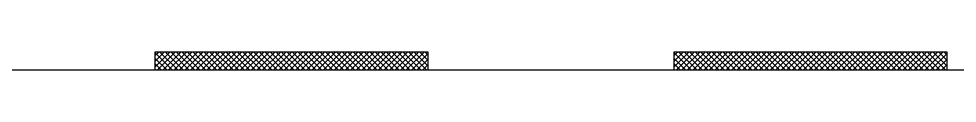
# Model space of a CAD drawing. Header units: millimetres. Extents: x -29311 to -3405, y 28913 to 42880.
# Drawn here: x -7470 to -6708, y 36101 to 36116 of the extents above; entities that cross this region are included whole.
import ezdxf

# ---------------------------------------------------------------- set-up
doc = ezdxf.new("R2010")
doc.units = ezdxf.units.MM
for name, color, linetype in [('A-DOSEME-GOR0.1', 77, 'Continuous'), ('A-DUVAR', 53, 'Continuous'), ('A-DUVAR-TARAMA', 251, 'Continuous')]:
    doc.layers.add(name, color=color, linetype=linetype)

msp = doc.modelspace()

# ---------------------------------------------------------------- hatches: boundary and pattern name
at = {"layer": 'A-DUVAR-TARAMA'}
h = msp.add_hatch(dxfattribs=at)
h.set_pattern_fill('ANSI37', color=256, angle=-90, style=0)
h.set_pattern_definition([(315, (-28493.0415, 122324.7035), (2.24506403, 2.24506403), []), (45, (-28493.0415, 122324.7035), (-2.24506403, 2.24506403), [])])
h.paths.add_polyline_path([(-7359.14, 36101.26), (-7359.14, 36116.26), (-7137.64, 36116.26), (-7137.64, 36101.26)])
h = msp.add_hatch(dxfattribs=at)
h.set_pattern_fill('ANSI37', color=256, angle=-90, style=0)
h.set_pattern_definition([(315, (-28071.5415, 122324.7035), (2.24506403, 2.24506403), []), (45, (-28071.5415, 122324.7035), (-2.24506403, 2.24506403), [])])
h.paths.add_polyline_path([(-6937.64, 36101.26), (-6937.64, 36116.26), (-6716.14, 36116.26), (-6716.14, 36101.26)])

# ---------------------------------------------------------------- linework, layer by layer
at = {"layer": 'A-DOSEME-GOR0.1'}
msp.add_line((-6616.14, 36101.26), (-8257.64, 36101.26), dxfattribs=at)
at = {"layer": 'A-DUVAR'}
for points in [[(-7359.14, 36101.26), (-7359.14, 36116.26), (-7137.64, 36116.26), (-7137.64, 36101.26)], [(-6937.64, 36101.26), (-6937.64, 36116.26), (-6716.14, 36116.26), (-6716.14, 36101.26)]]:
    msp.add_lwpolyline(points, close=True, dxfattribs=at)

doc.saveas('drawing.dxf')
